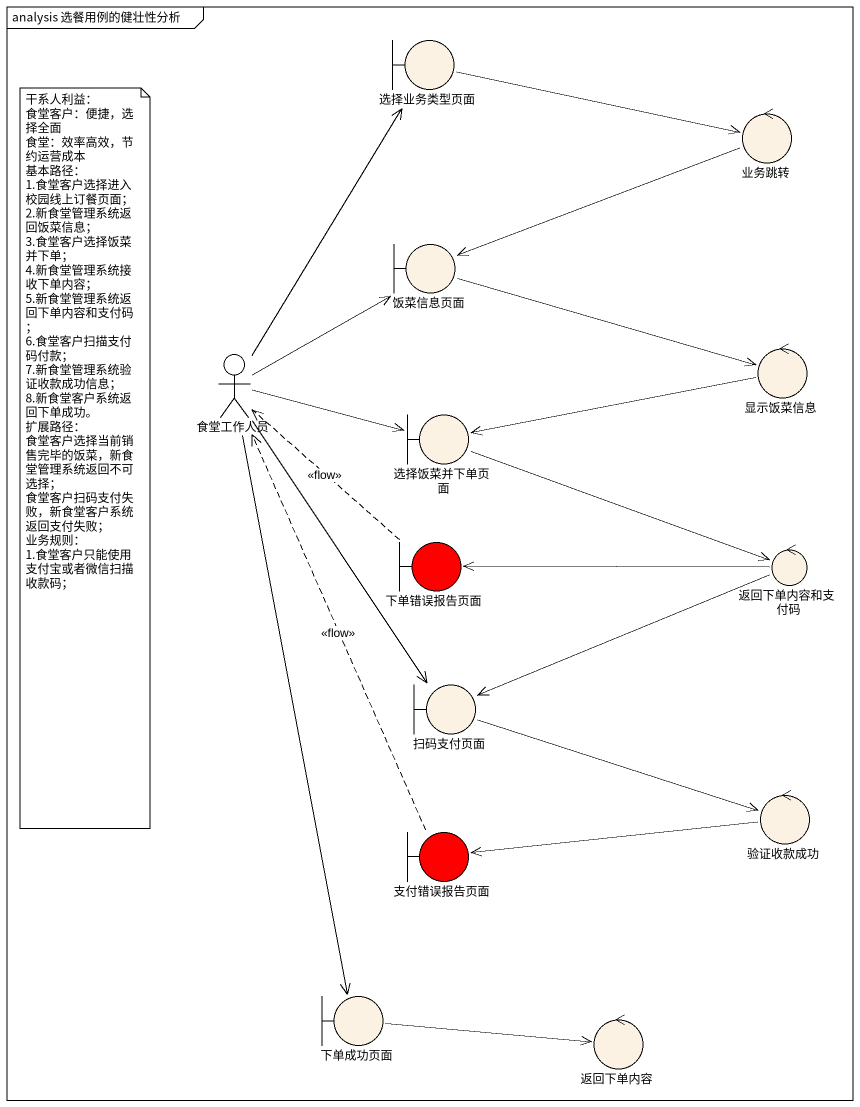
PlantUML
@startuml
mainframe analysis 选餐用例的健壮性分析
boundary 选择业务类型页面 #FCF2E3
control 业务跳转 #FCF2E3
boundary 饭菜信息页面 #FCF2E3
actor 食堂工作人员
control 显示饭菜信息 #FCF2E3
boundary 选择饭菜并下单页面 #FCF2E3
boundary 下单错误报告页面 #FF0000
control 返回下单内容和支付码 #FCF2E3
boundary 扫码支付页面 #FCF2E3
boundary 支付错误报告页面 #FF0000
control 验证收款成功 #FCF2E3
boundary 下单成功页面 #FCF2E3
control 返回下单内容 #FCF2E3
选择业务类型页面 -right-> 业务跳转
业务跳转 -left-> 饭菜信息页面
饭菜信息页面 -right-> 显示饭菜信息
食堂工作人员 -up-> 选择业务类型页面
食堂工作人员 -right-> 饭菜信息页面
食堂工作人员 -right-> 选择饭菜并下单页面
食堂工作人员 --> 扫码支付页面
食堂工作人员 --> 下单成功页面
显示饭菜信息 -left-> 选择饭菜并下单页面
选择饭菜并下单页面 -right-> 返回下单内容和支付码
下单错误报告页面 .up.> 食堂工作人员 : <<flow>>
返回下单内容和支付码 -left-> 下单错误报告页面
返回下单内容和支付码 -left-> 扫码支付页面
扫码支付页面 -right-> 验证收款成功
支付错误报告页面 .up.> 食堂工作人员 : <<flow>>
验证收款成功 -left-> 支付错误报告页面
下单成功页面 -right-> 返回下单内容
note as N1
  干系人利益：
  食堂客户：便捷，选择全面
  食堂：效率高效，节约运营成本
  基本路径：
  1.食堂客户选择进入校园线上订餐页面；
  2.新食堂管理系统返回饭菜信息；
  3.食堂客户选择饭菜并下单；
  4.新食堂管理系统接收下单内容；
  5.新食堂管理系统返回下单内容和支付码；
  6.食堂客户扫描支付码付款；
  7.新食堂管理系统验证收款成功信息；
  8.新食堂客户系统返回下单成功。
  扩展路径：
  食堂客户选择当前销售完毕的饭菜，新食堂管理系统返回不可选择；
  食堂客户扫码支付失败，新食堂客户系统返回支付失败；
  业务规则：
  1.食堂客户只能使用支付宝或者微信扫描收款码；
end note
@enduml
